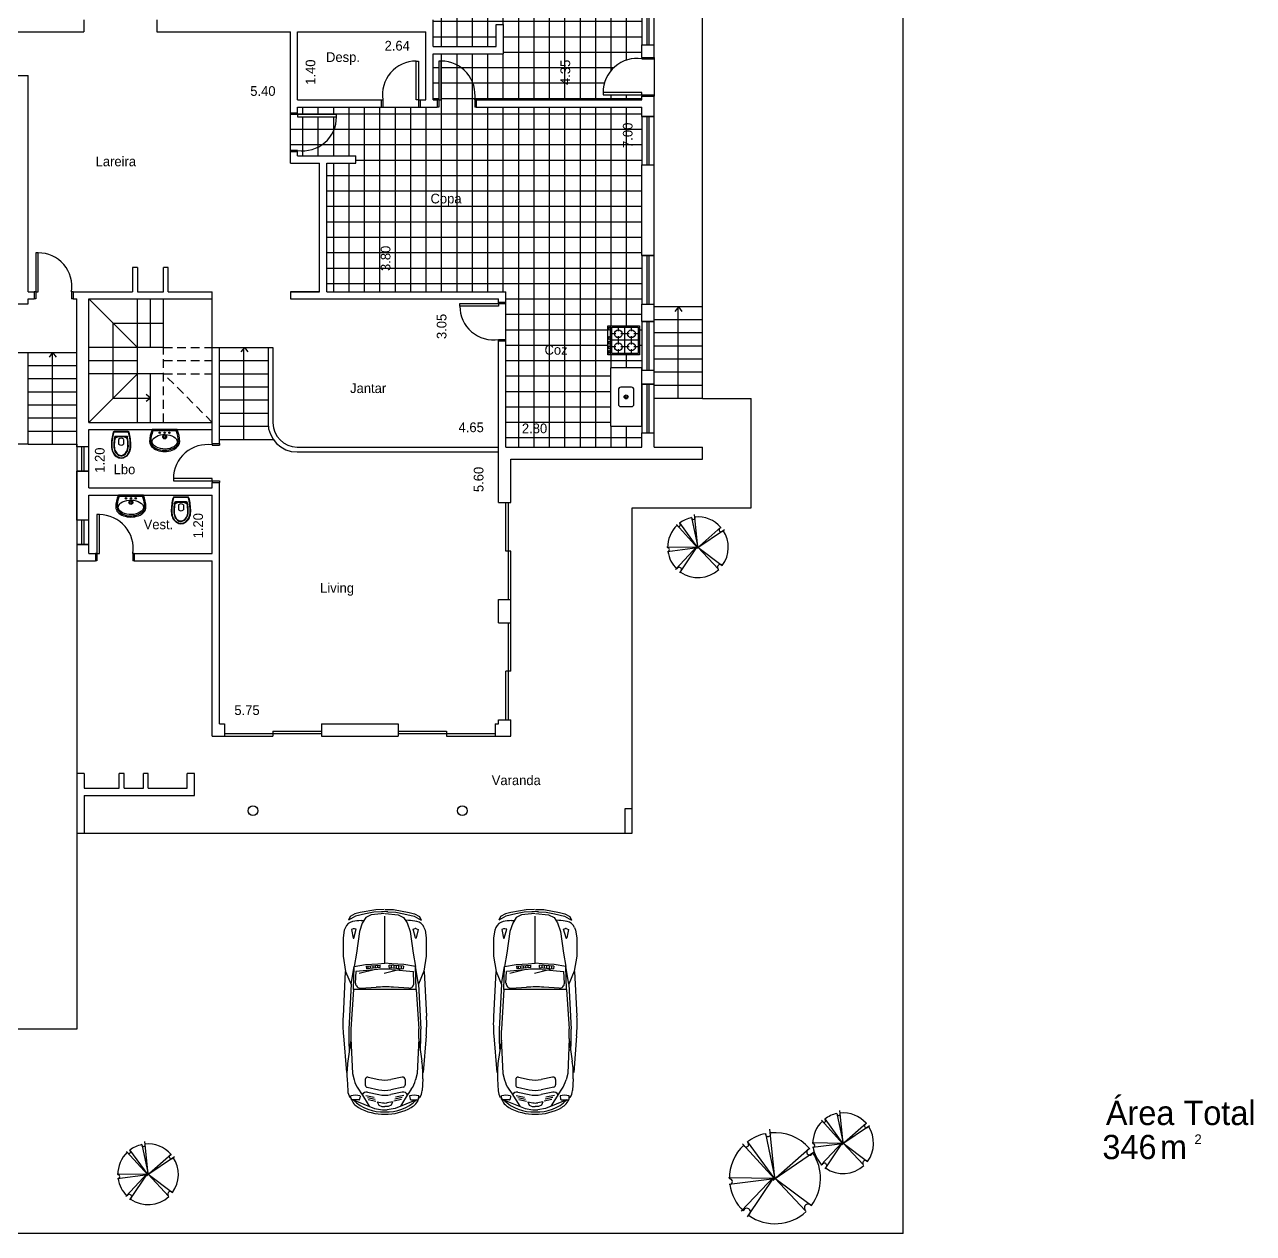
# Model space of a CAD drawing. Extents: x 1.9 to 40.3, y 0.1 to 41.
# Drawn here: x 14.97 to 40.28, y 0.14 to 25.03 of the extents above; entities that cross this region are included whole.
import ezdxf

# ---------------------------------------------------------------- set-up
doc = ezdxf.new("R2010")
doc.units = 0
doc.linetypes.add('ACAD_ISO02W100', pattern=[15, 12, -3])
doc.layers.get('0').update_dxf_attribs({"linetype": 'CONTINUOUS'})
doc.layers.get('DEFPOINTS').update_dxf_attribs({"linetype": 'CONTINUOUS'})
for name, color, linetype in [('ARV', 3, 'CONTINUOUS'), ('BLOCO', 5, 'CONTINUOUS'), ('BLOCOS', 5, 'CONTINUOUS'), ('CINZA', 8, 'CONTINUOUS'), ('HACHURA', 1, 'CONTINUOUS'), ('JARDIM', 3, 'CONTINUOUS'), ('PAREDE', 7, 'CONTINUOUS'), ('PONTILHADO', 8, 'ACAD_ISO02W100')]:
    doc.layers.add(name, color=color, linetype=linetype)
doc.styles.add('PADRÃO', font='', dxfattribs={"height": 0.2})
doc.styles.get('PADRÃO').set_extended_font_data('AvantGarde Bk BT')
doc.dimstyles.new('PADRÃOS', dxfattribs={"dimtxt": 0.15, "dimasz": 0.1, "dimexe": 1.25, "dimexo": 0.625, "dimgap": 0.1, "dimtad": 0, "dimjust": 1, "dimzin": 1, "dimdsep": 46, "dimtxsty": 'PADRÃO', "dimcen": 2.5, "dimse1": 1, "dimse2": 1, "dimsd1": 1, "dimsd2": 1, "dimclrt": 1, "dimadec": 0, "dimazin": 0, "dimtfac": 1, "dimtdec": 4, "dimtmove": 0, "dimatfit": 3, "dimfxl": 1, "dimtolj": 1, "dimtzin": 0, "dimarcsym": 0})
pattern_1 = [(0, (-133.28985, -122.5427), (0, 0.3175), []), (90, (-133.28985, -122.5427), (-0.3175, 2e-17), [])]

# ---------------------------------------------------------------- blocks, each defined once
blk = doc.blocks.new('SETA')
at = {"layer": 'PAREDE', "ltscale": 0.015}
for q in [(-0.073, -0.091), (0.073, -0.091)]:
    blk.add_line((0, 0), q, dxfattribs=at)
blk = doc.blocks.new('J50')
at = {"layer": 'BLOCO'}
for p, q in [((0, 0.25), (0, 0)), ((0.5, 0.25), (0, 0.25)), ((0.5, 0.15), (0, 0.15)), ((0, 0.1), (0.5, 0.1)), ((0, 0), (0.5, 0)), ((0.5, 0), (0.5, 0.25))]:
    blk.add_line(p, q, dxfattribs=at)
blk = doc.blocks.new('J1')
at = {"layer": 'BLOCO'}
for p, q in [((0, 0.25), (0, 0)), ((1, 0.25), (0, 0.25)), ((1, 0.15), (0, 0.15)), ((0, 0.1), (1, 0.1)), ((0, 0), (1, 0)), ((1, 0), (1, 0.25))]:
    blk.add_line(p, q, dxfattribs=at)
blk = doc.blocks.new('P80E15')
at = {"layer": 'BLOCO', "ltscale": 0.015}
for p, q in [((0.03, 0.15), (0, 0.15)), ((0, 0.15), (0, 0)), ((0.03, 0), (0, 0)), ((0.03, 0.15), (0.03, 0)), ((0.8, 0.15), (0.77, 0.15)), ((0.77, 0.15), (0.77, 0)), ((0.8, 0), (0.77, 0)), ((0.8, 0.15), (0.8, 0))]:
    blk.add_line(p, q, dxfattribs=at)
at = {"layer": 'BLOCO'}
blk.add_lwpolyline([(0.03, 0.15), (0.08, 0.15), (0.08, 0.95), (0.03, 0.95)], close=True, dxfattribs=at)
at = {"layer": 'BLOCO', "ltscale": 0.015}
blk.add_arc((0.08, 0.252), 0.698, 351.5555, 90, dxfattribs=at)
blk = doc.blocks.new('P80D15')
at = {"layer": 'BLOCO', "ltscale": 0.015}
for p, q in [((0, 0.15), (0, 0)), ((0, 0.15), (0.03, 0.15)), ((0, 0), (0.03, 0)), ((0.03, 0.15), (0.03, 0)), ((0.77, 0.15), (0.77, 0)), ((0.77, 0.15), (0.8, 0.15)), ((0.77, 0), (0.8, 0)), ((0.8, 0.15), (0.8, 0))]:
    blk.add_line(p, q, dxfattribs=at)
at = {"layer": 'BLOCO'}
blk.add_lwpolyline([(0.77, 0.15), (0.72, 0.15), (0.72, 0.95), (0.77, 0.95)], close=True, dxfattribs=at)
at = {"layer": 'BLOCO', "ltscale": 0.015}
blk.add_arc((0.72, 0.252), 0.698, 90, 188.4445, dxfattribs=at)
blk = doc.blocks.new('P80E25')
at = {"layer": 'BLOCO', "ltscale": 0.015}
for p, q in [((0.03, 0.25), (0, 0.25)), ((0, 0.25), (0, 0)), ((0.8, 0), (0, 0)), ((0.03, 0.25), (0.03, 0)), ((0.8, 0.25), (0.77, 0.25)), ((0.77, 0.25), (0.77, 0)), ((0.8, 0.25), (0.8, 0))]:
    blk.add_line(p, q, dxfattribs=at)
at = {"layer": 'BLOCO'}
blk.add_lwpolyline([(0.03, 0.25), (0.08, 0.25), (0.08, 1.05), (0.03, 1.05)], close=True, dxfattribs=at)
at = {"layer": 'BLOCO', "ltscale": 0.015}
blk.add_arc((0.08, 0.352), 0.698, 351.5555, 90, dxfattribs=at)
blk = doc.blocks.new('C-01')
for p, q in [((-2.062, 0.637), (-1.978, 0.781)), ((-2.057, 0.747), (-1.978, 0.781)), ((-1.831, 0.842), (-1.773, 0.867)), ((-1.773, 0.867), (-1.616, 0.889)), ((-1.616, 0.889), (-1.24, 0.889)), ((-1.24, 0.889), (-0.927, 0.84)), ((-0.927, 0.84), (-0.659, 0.727)), ((-0.922, 0.847), (0, 0.894)), ((-0.659, 0.727), (0.263, 0.774)), ((0.402, 0.888), (1.156, 0.828)), ((0.488, 0.734), (0.925, 0.798)), ((1.287, 0.815), (1.531, 0.802)), ((-2.196, 0.215), (-2.138, 0.536)), ((-2.138, 0.536), (-2.109, 0.646)), ((-2.109, 0.646), (-2.057, 0.747)), ((-2.109, 0.43), (-2.062, 0.637)), ((-1.972, 0.52), (-1.976, 0.461)), ((-1.796, 0.62), (-1.804, 0.658)), ((-1.802, 0.687), (-1.79, 0.721)), ((-1.612, 0.669), (-1.796, 0.62)), ((-1.79, 0.721), (-1.613, 0.684)), ((-0.659, 0.727), (-1.026, 0.665)), ((-0.552, 0.682), (-1.026, 0.665)), ((-0.966, 0.178), (-0.924, 0.627)), ((-0.684, 0.636), (-0.924, 0.627)), ((-0.58, 0.53), (-0.599, 0.212)), ((-0.552, 0.682), (0.261, 0.733)), ((-0.552, 0.682), (-0.551, -0.613)), ((0.455, 0.735), (1.176, 0.704)), ((1.176, 0.704), (1.31, 0.669)), ((1.503, 0.579), (1.594, 0.516)), ((1.59, 0.519), (1.853, 0.359)), ((1.708, 0.731), (1.637, 0.736)), ((1.641, 0.546), (1.709, 0.557)), ((1.667, 0.743), (1.699, 0.729)), ((1.72, 0.57), (1.72, 0.718)), ((1.72, 0.688), (1.898, 0.248)), ((1.724, 0.718), (1.754, 0.706)), ((-2.152, 0.1), (-2.143, 0.259)), ((-2.143, 0.259), (-2.109, 0.43)), ((-1.029, 0.419), (-1.052, 0.126)), ((-0.99, 0.276), (-1.04, 0.276)), ((-0.985, 0.326), (-1.037, 0.326)), ((-0.98, 0.376), (-1.033, 0.376)), ((-1.029, 0.419), (-0.977, 0.411)), ((-1.004, 0.126), (-0.977, 0.411)), ((-0.962, 0.353), (-0.88, 0.023)), ((1.253, 0.394), (1.301, 0.16)), ((1.301, 0.455), (1.411, 0.455)), ((1.46, 0.415), (1.513, 0.16)), ((1.564, 0.395), (1.613, 0.16)), ((1.63, 0.43), (1.666, 0.256)), ((1.674, 0.395), (1.707, 0.239)), ((1.714, 0.379), (1.747, 0.222)), ((-2.201, 0.043), (-2.196, 0.215)), ((-1.091, 0.034), (-2.064, 0.034)), ((-1.004, 0.126), (-1.052, 0.126)), ((-0.999, 0.176), (-1.048, 0.176)), ((-0.995, 0.226), (-1.044, 0.226)), ((1.764, 0.193), (1.781, 0.086)), ((1.764, 0.193), (1.831, 0.165)), ((1.831, 0.165), (1.855, 0.103)), ((1.855, 0.103), (1.859, 0.037)), ((1.855, -0.029), (1.859, 0.037)), ((1.898, 0.248), (1.925, 0.086)), ((-2.152, -0.034), (-2.143, -0.193)), ((-2.143, -0.193), (-2.108, -0.364)), ((-1.029, -0.351), (-1.052, -0.058)), ((-1.004, -0.058), (-1.052, -0.058)), ((-0.999, -0.108), (-1.048, -0.108)), ((-0.995, -0.158), (-1.044, -0.158)), ((-0.99, -0.208), (-1.04, -0.208)), ((-1.004, -0.058), (-0.977, -0.343)), ((-0.966, -0.11), (-0.923, -0.559)), ((-0.962, -0.16), (-0.88, -0.49)), ((-0.579, -0.461), (-0.598, -0.143)), ((1.256, -0.307), (1.302, -0.087)), ((1.463, -0.328), (1.513, -0.087)), ((1.565, -0.322), (1.613, -0.087)), ((1.63, -0.356), (1.666, -0.183)), ((1.674, -0.322), (1.707, -0.165)), ((1.714, -0.305), (1.747, -0.148)), ((1.721, -0.615), (1.898, -0.174)), ((1.764, -0.12), (1.781, -0.013)), ((1.764, -0.12), (1.831, -0.091)), ((1.831, -0.091), (1.855, -0.029)), ((1.898, -0.174), (1.925, -0.013)), ((-2.108, -0.364), (-2.061, -0.571)), ((-1.971, -0.453), (-1.975, -0.394)), ((-0.985, -0.258), (-1.037, -0.258)), ((-0.98, -0.308), (-1.033, -0.308)), ((-1.029, -0.351), (-0.977, -0.343)), ((1.305, -0.367), (1.414, -0.367)), ((1.504, -0.506), (1.595, -0.442)), ((1.591, -0.446), (1.854, -0.285)), ((1.642, -0.472), (1.71, -0.484)), ((1.721, -0.496), (1.721, -0.645)), ((-2.061, -0.571), (-1.976, -0.714)), ((-1.795, -0.553), (-1.803, -0.591)), ((-1.801, -0.62), (-1.789, -0.654)), ((-1.611, -0.602), (-1.795, -0.553)), ((-1.789, -0.654), (-1.611, -0.617)), ((-0.552, -0.613), (-1.026, -0.596)), ((-0.659, -0.658), (-1.025, -0.596)), ((-0.925, -0.772), (-0.657, -0.658)), ((-0.683, -0.567), (-0.924, -0.558)), ((-0.659, -0.658), (0.263, -0.705)), ((-0.551, -0.613), (0.263, -0.663)), ((0.403, -0.818), (1.157, -0.755)), ((0.457, -0.664), (1.177, -0.632)), ((0.49, -0.663), (0.927, -0.726)), ((1.177, -0.632), (1.311, -0.596)), ((1.289, -0.742), (1.533, -0.729)), ((1.709, -0.658), (1.638, -0.662)), ((1.668, -0.669), (1.7, -0.656)), ((1.726, -0.645), (1.755, -0.632)), ((-1.829, -0.776), (-1.771, -0.8)), ((-1.771, -0.8), (-1.614, -0.821)), ((-1.614, -0.821), (-1.238, -0.821)), ((-1.238, -0.821), (-0.925, -0.772)), ((-0.92, -0.779), (0.002, -0.824))]:
    blk.add_line(p, q)
for points in [[(-2.118, 0.039), (-2.09, 0.311), (-2.037, 0.422), (-1.921, 0.496), (-1.745, 0.554), (-1.3, 0.617), (-1.026, 0.665), (-1.064, 0.428), (-1.083, 0.18), (-1.091, 0.034)], [(-2.201, 0.023), (-2.195, -0.149), (-2.137, -0.47), (-2.107, -0.58), (-2.055, -0.681), (-1.976, -0.714)], [(-2.118, 0.027), (-2.089, -0.245), (-2.036, -0.356), (-1.92, -0.429), (-1.744, -0.487), (-1.299, -0.55), (-1.025, -0.596), (-1.063, -0.36), (-1.083, -0.112), (-1.091, 0.034)]]:
    blk.add_lwpolyline(points)
for centre, radius, start, end in [((-1.753, 0.658), 0.2, 112.7478, 169.4663), ((0.157, -2.15), 3.048, 85.3952, 92.9452), ((0.42, -2.27), 3.048, 84.6964, 92.9452), ((1.192, -1.011), 1.829, 86.9998, 98.3676), ((1.517, 0.518), 0.284, 57.3299, 87.1824), ((-0.452, 0.416), 1.524, 169.4663, 176.0811), ((-1.755, 0.669), 0.0508, 159.9787, 192.5384), ((-1.614, 0.676), 0.00762, 284.96, 78.1125), ((-0.68, 0.536), 0.1, 356.7256, 92.0722), ((0.377, -1.092), 1.829, 87.5491, 93.6237), ((1.154, 0.08), 0.61, 55.07, 75.2551), ((1.99, 0.648), 0.364, 166.0961, 196.3535), ((1.707, 0.718), 0.0127, 0, 86.3304), ((1.707, 0.57), 0.0127, 279.6077, 360), ((1.12, 0.093), 0.847, 356.2451, 44.5195), ((1.695, 0.565), 0.152, 46.3836, 67.2014), ((1.5, 0.36), 0.436, 30.4577, 46.3836), ((1.003, 0.068), 1.012, 358.0694, 30.4577), ((1.301, 0.405), 0.05, 90, 191.7694), ((1.411, 0.405), 0.05, 11.7694, 90), ((1.662, 0.416), 0.1, 118.178, 191.7694), ((-0.935, 0.034), 1.219, 176.8942, 183.2188), ((0.551, 0.036), 1.524, 174.6214, 185.4916), ((2.444, 0.037), 3.048, 176.7256, 183.3874), ((0.704, 0.036), 0.61, 348.3436, 11.7694), ((0.916, 0.036), 0.61, 348.3436, 11.7694), ((1.016, 0.036), 0.61, 348.3436, 11.7694), ((1.12, -0.02), 0.847, 315.5935, 3.8679), ((1.481, 0.037), 0.305, 350.7246, 9.3883), ((1.003, 0.004), 1.012, 329.6553, 2.0435), ((1.624, 0.037), 0.305, 350.7246, 9.3883), ((-0.451, -0.346), 1.524, 184.0319, 190.6466), ((-0.679, -0.467), 0.1, 267.9278, 3.3874), ((1.305, -0.317), 0.05, 168.3436, 270), ((1.414, -0.317), 0.05, 270, 348.3436), ((1.663, -0.342), 0.1, 168.3436, 242.009), ((1.991, -0.574), 0.364, 163.7595, 194.0169), ((1.708, -0.496), 0.0127, 0.113, 80.5053), ((-1.752, -0.591), 0.2, 190.6466, 247.3652), ((-1.753, -0.602), 0.0508, 167.5746, 200.1342), ((-1.613, -0.609), 0.00762, 282.0005, 75.153), ((0.375, 1.163), 1.829, 266.4893, 272.5638), ((0.42, 2.339), 3.048, 267.0548, 275.3036), ((1.189, 1.084), 1.829, 261.7454, 273.1132), ((1.154, -0.007), 0.61, 284.8579, 305.0429), ((1.518, -0.445), 0.284, 272.9306, 302.783), ((1.709, -0.645), 0.0127, 273.7825, 0.113), ((1.696, -0.492), 0.152, 292.9116, 313.7293), ((1.5, -0.287), 0.436, 313.7293, 329.6553), ((0.153, 2.22), 3.048, 267.1678, 274.7177)]:
    blk.add_arc(centre, radius, start, end)
blk = doc.blocks.new('A_03')
at = {"layer": 'ARV'}
for p, q in [((-0.032, 0.054), (-0.102, 0.726)), ((-0.04, 0.044), (-0.476, 0.526)), ((-0.413, 0.556), (-0.04, 0.044)), ((-0.164, 0.667), (-0.032, 0.054)), ((-0.057, 0.029), (0.441, 0.467)), ((0.512, 0.415), (-0.057, 0.029)), ((-0.04, 0.051), (-0.672, 0.059)), ((-0.663, -0.03), (-0.04, 0.051)), ((-0.494, -0.401), (-0.04, 0.081)), ((-0.04, 0.081), (-0.413, -0.475)), ((-0.032, 0.054), (0.468, -0.32)), ((0.388, -0.394), (-0.032, 0.054))]:
    blk.add_line(p, q, dxfattribs=at)
for centre, radius, start, end in [((-0.127, 0.664), 0.037, 175.6543, 19.6938), ((-0.032, 0.054), 0.625, 41.0541, 95.5311), ((-0.032, 0.054), 0.625, 133.2426, 180.9743), ((-0.427, 0.516), 0.0334, 201.2821, 48.2736), ((-0.032, 0.054), 0.625, 102.158, 127.2526), ((0.446, 0.414), 0.0427, 89.2094, 344.6286), ((-0.032, 0.054), 0.625, 323.2022, 33.8211), ((-0.655, 0.006), 0.0378, 285.6846, 88.001), ((-0.032, 0.054), 0.625, 187.876, 225.8833), ((0.426, -0.355), 0.0546, 40.7148, 224.88), ((-0.419, -0.408), 0.0497, 310.6567, 163.4448), ((-0.032, 0.054), 0.625, 234.6715, 313.133)]:
    blk.add_arc(centre, radius, start, end, dxfattribs=at)
blk = doc.blocks.new('VASOSAN')
at = {"layer": 'BLOCOS'}
for p, q in [((-0.05, 0.2), (-0.05, 0.3)), ((0.05, 0.2), (0.05, 0.3)), ((-0.145, 0.05), (0.145, 0.05)), ((-0.145, 0.04), (0.145, 0.04)), ((-0.116, 0.15), (0.116, 0.15)), ((-0.116, 0.14), (0.116, 0.14))]:
    blk.add_line(p, q, dxfattribs=at)
for centre, radius, start, end in [((0, 0.25), 0.0707, 44.9896, 134.9689), ((-0.145, 0.06), 0.02, 195.5363, 270), ((-0.145, 0.06), 0.01, 195.5347, 270), ((-0.116, 0.16), 0.02, 189.3868, 270), ((-0.116, 0.16), 0.01, 189.3844, 270), ((0, 0.25), 0.0707, 225.0311, 315.0104), ((0.116, 0.16), 0.01, 270, 350.5759), ((0.116, 0.16), 0.02, 270, 350.5771), ((0.145, 0.06), 0.01, 270, 344.4831), ((0.145, 0.06), 0.02, 270, 344.4637)]:
    blk.add_arc(centre, radius, start, end, dxfattribs=at)
for centre, major_axis, ratio, start_param, end_param in [((0, 0.34), (0, 0.25), 0.8, 4.712389, 7.853982), ((0, 0.34), (0, 0.5), 0.4, 1.570796, 2.178171), ((0, 0.34), (0, 0.5), 0.4, 4.105014, 4.712389), ((0, 0.2), (-0.132, 0), 0.380108, 0, 3.141593)]:
    blk.add_ellipse(centre, major_axis=major_axis, ratio=ratio, start_param=start_param, end_param=end_param, dxfattribs=at)
for points, knots in [([(0.19, 0.34), (0.19, 0.385), (0.18, 0.43), (0.128, 0.535), (0.067, 0.577), (-0.056, 0.582), (-0.118, 0.544), (-0.177, 0.44), (-0.19, 0.39), (-0.19, 0.34)], [4.712389, 4.712389, 4.712389, 4.712389, 5.268705, 5.268705, 6.251972, 6.251972, 7.235239, 7.235239, 7.853982, 7.853982, 7.853982, 7.853982]), ([(0.15, 0.34), (0.15, 0.379), (0.141, 0.418), (0.098, 0.505), (0.052, 0.537), (-0.036, 0.543), (-0.083, 0.519), (-0.137, 0.434), (-0.15, 0.387), (-0.15, 0.34)], [4.712389, 4.712389, 4.712389, 4.712389, 5.267304, 5.267304, 6.225165, 6.225165, 7.183027, 7.183027, 7.853982, 7.853982, 7.853982, 7.853982]), ([(0.14, 0.34), (0.14, 0.377), (0.131, 0.415), (0.086, 0.506), (0.035, 0.535), (-0.049, 0.525), (-0.088, 0.498), (-0.13, 0.419), (-0.14, 0.379), (-0.14, 0.34)], [4.712389, 4.712389, 4.712389, 4.712389, 5.266985, 5.266985, 6.376176, 6.376176, 7.268653, 7.268653, 7.853982, 7.853982, 7.853982, 7.853982]), ([(-0.19, 0.34), (-0.19, 0.263), (-0.183, 0.186), (-0.165, 0.096), (-0.16, 0.076), (-0.155, 0.057)], [1.5707963, 1.5707963, 1.5707963, 1.5707963, 2.0374558, 2.0374558, 2.1781714, 2.1781714, 2.1781714, 2.1781714]), ([(0.126, 0.158), (0.13, 0.188), (0.134, 0.22), (0.139, 0.281), (0.14, 0.31), (0.14, 0.34)], [4.3194242, 4.3194242, 4.3194242, 4.3194242, 4.5261468, 4.5261468, 4.712389, 4.712389, 4.712389, 4.712389]), ([(0.135, 0.157), (0.141, 0.188), (0.145, 0.222), (0.149, 0.283), (0.15, 0.312), (0.15, 0.34)], [4.3194149, 4.3194149, 4.3194149, 4.3194149, 4.5352774, 4.5352774, 4.712389, 4.712389, 4.712389, 4.712389]), ([(0.155, 0.057), (0.171, 0.118), (0.183, 0.188), (0.189, 0.287), (0.19, 0.314), (0.19, 0.34)], [4.1050166, 4.1050166, 4.1050166, 4.1050166, 4.5531772, 4.5531772, 4.712389, 4.712389, 4.712389, 4.712389])]:
    blk.add_open_spline(points, degree=3, knots=knots, dxfattribs=at)
for points in [[(-0.15, 0.34), (-0.15, 0.277), (-0.145, 0.214), (-0.135, 0.157)], [(-0.14, 0.34), (-0.14, 0.278), (-0.135, 0.215), (-0.126, 0.158)]]:
    blk.add_open_spline(points, degree=3, dxfattribs=at)
blk = doc.blocks.new('LAVAT')
at = {"layer": 'BLOCOS'}
for p, q in [((-0.257, 0), (0.257, 0)), ((-0.241, 0.025), (0.241, 0.025))]:
    blk.add_line(p, q, dxfattribs=at)
for centre, radius in [((-0.1, 0.065), 0.015), ((0, 0.15), 0.04), ((0, 0.15), 0.02), ((0, 0.065), 0.015), ((0.1, 0.065), 0.015)]:
    blk.add_circle(centre, radius, dxfattribs=at)
for centre, radius, start, end in [((0.31, 0.25), 0.62, 180, 203.78), ((0.31, 0.25), 0.595, 180, 202.2114), ((-0.31, 0.25), 0.595, 337.7886, 360), ((-0.31, 0.25), 0.62, 336.22, 0)]:
    blk.add_arc(centre, radius, start, end, dxfattribs=at)
blk.add_ellipse((0, 0.25), major_axis=(0.31, 0), ratio=0.645161, start_param=0, end_param=3.141593, dxfattribs=at)
for points, knots in [([(0.285, 0.25), (0.285, 0.3), (0.245, 0.354), (0.101, 0.423), (0, 0.434), (-0.174, 0.399), (-0.244, 0.353), (-0.28, 0.286), (-0.285, 0.268), (-0.285, 0.25)], [0, 0, 0, 0, 0.936148, 0.936148, 1.872296, 1.872296, 2.808445, 2.808445, 3.139385, 3.139385, 3.139385, 3.139385]), ([(0.26, 0.25), (0.26, 0.278), (0.242, 0.313), (0.164, 0.37), (0.103, 0.392), (-0.029, 0.404), (-0.098, 0.394), (-0.203, 0.348), (-0.24, 0.314), (-0.266, 0.253), (-0.263, 0.224), (-0.216, 0.162), (-0.168, 0.131), (-0.048, 0.098), (0.023, 0.096), (0.148, 0.123), (0.201, 0.15), (0.251, 0.205), (0.26, 0.229), (0.26, 0.25)], [0, 0, 0, 0, 0.718092, 0.718092, 1.436184, 1.436184, 2.154275, 2.154275, 2.872367, 2.872367, 3.590459, 3.590459, 4.308551, 4.308551, 5.026643, 5.026643, 5.744734, 5.744734, 6.283185, 6.283185, 6.283185, 6.283185])]:
    blk.add_open_spline(points, degree=3, knots=knots, dxfattribs=at)
blk = doc.blocks.new('PIA')
at = {"layer": 'BLOCOS'}
blk.add_lwpolyline([(-0.6, 0), (0.6, 0), (0.6, 0.65), (-0.6, 0.65)], close=True, dxfattribs=at)
blk.add_lwpolyline([(-0.15, 0.165), (0.15, 0.165, 0.414214), (0.2, 0.215), (0.2, 0.435, 0.414214), (0.15, 0.485), (-0.15, 0.485, 0.414214), (-0.2, 0.435), (-0.2, 0.215, 0.414214)], format="xyb", close=True, dxfattribs=at)
for radius in [0.04, 0.02]:
    blk.add_circle((0, 0.325), radius, dxfattribs=at)
blk = doc.blocks.new('FOGÃO4B')
at = {"layer": 'BLOCOS'}
for p, q in [((-0.3, 0.7), (0.3, 0.7)), ((-0.3, 0.05), (-0.3, 0.7)), ((-0.3, 0.65), (0.3, 0.65)), ((-0.27, 0.62), (0.27, 0.62)), ((-0.27, 0.08), (-0.27, 0.62)), ((-0.135, 0.535), (-0.135, 0.62)), ((0, 0.08), (0, 0.62)), ((0.135, 0.535), (0.135, 0.62)), ((0.27, 0.62), (0.27, 0.08)), ((0.3, 0.7), (0.3, 0.05)), ((-0.27, 0.485), (-0.185, 0.485)), ((-0.27, 0.35), (0.27, 0.35)), ((-0.135, 0.265), (-0.135, 0.435)), ((-0.085, 0.485), (0.085, 0.485)), ((0.135, 0.265), (0.135, 0.435)), ((0.185, 0.485), (0.27, 0.485)), ((0.3, 0.05), (-0.3, 0.05)), ((-0.27, 0.215), (-0.185, 0.215)), ((0.27, 0.08), (-0.27, 0.08)), ((-0.135, 0.08), (-0.135, 0.165)), ((-0.085, 0.215), (0.085, 0.215)), ((0.135, 0.08), (0.135, 0.165)), ((0.185, 0.215), (0.27, 0.215))]:
    blk.add_line(p, q, dxfattribs=at)
for centre in [(-0.135, 0.485), (0.135, 0.485), (-0.135, 0.215), (0.135, 0.215)]:
    blk.add_circle(centre, 0.08, dxfattribs=at)
for centre in [(-0.24, 0.675), (-0.144, 0.675), (-0.048, 0.675), (0.048, 0.675), (0.24, 0.675)]:
    blk.add_ellipse(centre, major_axis=(-0.03, 0), ratio=0.5, dxfattribs=at)
blk = doc.blocks.new('*D41')
at = {"layer": 'DEFPOINTS', "color": 0, "linetype": 'ByBlock', "ltscale": 0.015}
for p in [(159.394, 150.37), (160.97, 150.37), (160.97, 146.02)]:
    blk.add_point(p, dxfattribs=at)
at = {"color": 1, "linetype": 'ByBlock', "ltscale": 0.015, "insert": (159.394, 146.586), "char_height": 0.2, "attachment_point": 5, "rotation": 90, "style": 'PADRÃO'}
blk.add_mtext('\\A1;4.35', dxfattribs=at)
blk = doc.blocks.new('*D42')
at = {"layer": 'DEFPOINTS', "color": 0, "linetype": 'ByBlock', "ltscale": 0.015}
for p in [(153.88, 147.42), (154.146, 147.42), (153.88, 146.02)]:
    blk.add_point(p, dxfattribs=at)
at = {"color": 1, "linetype": 'ByBlock', "ltscale": 0.015, "insert": (154.146, 146.591), "char_height": 0.2, "attachment_point": 5, "rotation": 90, "style": 'PADRÃO'}
blk.add_mtext('\\A1;1.40', dxfattribs=at)
blk = doc.blocks.new('*D43')
at = {"layer": 'DEFPOINTS', "color": 0, "linetype": 'ByBlock', "ltscale": 0.015}
for p in [(153.88, 147.42), (156.52, 147.42), (153.88, 147.134)]:
    blk.add_point(p, dxfattribs=at)
at = {"color": 1, "linetype": 'ByBlock', "ltscale": 0.015, "insert": (155.931, 147.134), "char_height": 0.2, "attachment_point": 5, "style": 'PADRÃO'}
blk.add_mtext('\\A1;2.64', dxfattribs=at)
blk = doc.blocks.new('*D44')
at = {"layer": 'DEFPOINTS', "color": 0, "linetype": 'ByBlock', "ltscale": 0.015}
for p in [(160.97, 145.87), (160.679, 138.87), (160.97, 138.87)]:
    blk.add_point(p, dxfattribs=at)
at = {"color": 1, "linetype": 'ByBlock', "ltscale": 0.015, "insert": (160.679, 145.291), "char_height": 0.2, "attachment_point": 5, "rotation": 90, "style": 'PADRÃO'}
blk.add_mtext('\\A1;7.00', dxfattribs=at)
blk = doc.blocks.new('*D45')
at = {"layer": 'DEFPOINTS', "color": 0, "linetype": 'ByBlock', "ltscale": 0.015}
for p in [(160.97, 139.254), (158.17, 138.87), (160.97, 138.87)]:
    blk.add_point(p, dxfattribs=at)
at = {"color": 1, "linetype": 'ByBlock', "ltscale": 0.015, "insert": (158.759, 139.254), "char_height": 0.2, "attachment_point": 5, "style": 'PADRÃO'}
blk.add_mtext('\\A1;2.80', dxfattribs=at)
blk = doc.blocks.new('*D46')
at = {"layer": 'DEFPOINTS', "color": 0, "linetype": 'ByBlock', "ltscale": 0.015}
for p in [(156.786, 145.87), (154.48, 142.07), (155.692, 142.07)]:
    blk.add_point(p, dxfattribs=at)
at = {"color": 1, "linetype": 'ByBlock', "ltscale": 0.015, "insert": (155.692, 142.756), "char_height": 0.2, "attachment_point": 5, "rotation": 90, "style": 'PADRÃO'}
blk.add_mtext('\\A1;3.80', dxfattribs=at)
blk = doc.blocks.new('*D47')
at = {"layer": 'DEFPOINTS', "color": 0, "linetype": 'ByBlock', "ltscale": 0.015}
for p in [(158.02, 141.92), (156.846, 138.87), (158.02, 138.87)]:
    blk.add_point(p, dxfattribs=at)
at = {"color": 1, "linetype": 'ByBlock', "ltscale": 0.015, "insert": (156.846, 141.355), "char_height": 0.2, "attachment_point": 5, "rotation": 90, "style": 'PADRÃO'}
blk.add_mtext('\\A1;3.05', dxfattribs=at)
blk = doc.blocks.new('*D48')
at = {"layer": 'DEFPOINTS', "color": 0, "linetype": 'ByBlock', "ltscale": 0.015}
for p in [(153.37, 139.37), (153.37, 139.276), (158.02, 138.87)]:
    blk.add_point(p, dxfattribs=at)
at = {"color": 1, "linetype": 'ByBlock', "ltscale": 0.015, "insert": (157.454, 139.276), "char_height": 0.2, "attachment_point": 5, "style": 'PADRÃO'}
blk.add_mtext('\\A1;4.65', dxfattribs=at)
blk = doc.blocks.new('*D49')
at = {"layer": 'DEFPOINTS', "color": 0, "linetype": 'ByBlock', "ltscale": 0.015}
for p in [(158.02, 138.77), (157.608, 133.17), (158.02, 133.17)]:
    blk.add_point(p, dxfattribs=at)
at = {"color": 1, "linetype": 'ByBlock', "ltscale": 0.015, "insert": (157.608, 138.204), "char_height": 0.2, "attachment_point": 5, "rotation": 90, "style": 'PADRÃO'}
blk.add_mtext('\\A1;5.60', dxfattribs=at)
blk = doc.blocks.new('*D50')
at = {"layer": 'DEFPOINTS', "color": 0, "linetype": 'ByBlock', "ltscale": 0.015}
for p in [(158.02, 133.452), (152.27, 133.17), (158.02, 133.17)]:
    blk.add_point(p, dxfattribs=at)
at = {"color": 1, "linetype": 'ByBlock', "ltscale": 0.015, "insert": (152.837, 133.452), "char_height": 0.2, "attachment_point": 5, "style": 'PADRÃO'}
blk.add_mtext('\\A1;5.75', dxfattribs=at)
blk = doc.blocks.new('*D51')
at = {"layer": 'DEFPOINTS', "color": 0, "linetype": 'ByBlock', "ltscale": 0.015}
for p in [(151.831, 137.88), (152.12, 137.88), (152.12, 136.68)]:
    blk.add_point(p, dxfattribs=at)
at = {"color": 1, "linetype": 'ByBlock', "ltscale": 0.015, "insert": (151.831, 137.251), "char_height": 0.2, "attachment_point": 5, "rotation": 90, "style": 'PADRÃO'}
blk.add_mtext('\\A1;1.20', dxfattribs=at)
blk = doc.blocks.new('*D52')
at = {"layer": 'DEFPOINTS', "color": 0, "linetype": 'ByBlock', "ltscale": 0.015}
for p in [(149.58, 139.23), (149.805, 139.23), (149.58, 138.03)]:
    blk.add_point(p, dxfattribs=at)
at = {"color": 1, "linetype": 'ByBlock', "ltscale": 0.015, "insert": (149.805, 138.601), "char_height": 0.2, "attachment_point": 5, "rotation": 90, "style": 'PADRÃO'}
blk.add_mtext('\\A1;1.20', dxfattribs=at)
blk = doc.blocks.new('*D53')
at = {"layer": 'DEFPOINTS', "color": 0, "linetype": 'ByBlock', "ltscale": 0.015}
for p in [(153.73, 147.42), (148.33, 146.52), (148.33, 146.201)]:
    blk.add_point(p, dxfattribs=at)
at = {"color": 1, "linetype": 'ByBlock', "ltscale": 0.015, "insert": (153.164, 146.201), "char_height": 0.2, "attachment_point": 5, "style": 'PADRÃO'}
blk.add_mtext('\\A1;5.40', dxfattribs=at)
blk = doc.blocks.new('AREA')
at = {"layer": 'HACHURA', "ltscale": 0.1, "style": 'PADRÃO'}
for s, p in [('Área Total', (-2.498, 0.433)), ('m', (-1.384, -0.269))]:
    blk.add_text(s, height=0.5, dxfattribs=at).set_placement(p)
at = {"layer": 'HACHURA', "ltscale": 0.015, "style": 'PADRÃO'}
blk.add_text('2', height=0.2, dxfattribs=at).set_placement((-0.673, 0.04))
blk.add_attdef('100', (-2.57, -0.269), '', height=0.5, dxfattribs=at)

msp = doc.modelspace()

# ---------------------------------------------------------------- hatches: boundary and pattern name
at = {"layer": 'HACHURA', "ltscale": 0.015}
h = msp.add_hatch(dxfattribs=at)
h.set_pattern_fill('NET', color=256, scale=0.1, style=0)
h.set_pattern_definition(pattern_1)
h.paths.add_polyline_path([(24.226, 26.027), (24.226, 26.177, 0.45807), (23.536, 26.977), (23.536, 26.177), (23.486, 26.177), (23.486, 26.027), (23.456, 26.027), (23.38, 26.027), (23.38, 25.926), (23.38, 25.896), (23.38, 25.156), (23.38, 25.126), (23.38, 24.577), (24.68, 24.577), (24.68, 25.027), (24.83, 25.027), (24.83, 24.427), (23.38, 24.427), (23.38, 23.477), (23.466, 23.477), (23.496, 23.477), (23.496, 24.277), (23.546, 24.277, -0.45807), (24.236, 23.477), (24.266, 23.477), (27.68, 23.477), (27.68, 23.552), (27.68, 23.582), (26.88, 23.582), (26.88, 23.632, -0.45807), (27.68, 24.322), (27.68, 24.352), (27.68, 24.613), (27.68, 25.613), (27.68, 26.484), (27.68, 27.484), (27.68, 27.827), (24.83, 27.827), (24.83, 26.027), (24.68, 26.027), (24.256, 26.027)])
edge = h.paths.add_edge_path()
edge.add_line((24.226, 26.177), (24.256, 26.177))
edge.add_line((24.256, 26.177), (24.68, 26.177))
edge.add_line((24.68, 26.177), (24.68, 26.784))
edge.add_arc((24.43, 27.351), 0.62, 270, 293.78, ccw=False)
edge.add_ellipse((24.43, 27.041), major_axis=(0, 0.31), ratio=0.645161, start_angle=0, end_angle=180, ccw=False)
edge.add_arc((24.43, 26.731), 0.62, 66.22, 90, ccw=False)
edge.add_line((24.68, 27.299), (24.68, 27.827))
edge.add_line((24.68, 27.827), (24.366, 27.827))
edge.add_line((24.366, 27.827), (23.866, 27.827))
edge.add_line((23.866, 27.827), (23.38, 27.827))
edge.add_line((23.38, 27.827), (23.38, 26.177))
edge.add_line((23.38, 26.177), (23.456, 26.177))
edge.add_line((23.456, 26.177), (23.486, 26.177))
edge.add_line((23.486, 26.177), (23.486, 26.977))
edge.add_line((23.486, 26.977), (23.536, 26.977))
edge.add_arc((23.536, 26.28), 0.698, -8.4445, 90, ccw=False)
edge = h.paths.add_edge_path(flags=17)
edge.add_ellipse((23.866, 27.487), major_axis=(0, -0.25), ratio=0.8, start_angle=270, end_angle=450)
edge.add_ellipse((23.866, 27.487), major_axis=(0, -0.5), ratio=0.4, start_angle=90, end_angle=124.8)
edge.add_arc((24.011, 27.767), 0.02, 15.5363, 90)
edge.add_line((24.011, 27.787), (23.721, 27.787))
edge.add_arc((23.721, 27.767), 0.02, 90, 164.4637)
edge.add_ellipse((23.866, 27.487), major_axis=(0, -0.5), ratio=0.4, start_angle=235.2, end_angle=270)
h.paths.add_polyline_path([(27.68, 24.322), (27.93, 24.322), (27.93, 24.352), (27.68, 24.352)])
h.paths.add_polyline_path([(25.95, 23.727), (25.95, 24.36), (26.258, 24.36), (26.258, 23.727)], flags=24)
h.paths.add_polyline_path([(23.814, 26.358), (24.526, 26.358), (24.526, 26.67), (23.814, 26.67)], flags=25)
h.paths.add_polyline_path([(25.607, 25.691), (26.749, 25.691), (26.749, 25.997), (25.607, 25.997)], flags=24)
h = msp.add_hatch(dxfattribs=at)
h.set_pattern_fill('NET', color=256, scale=0.1, style=0)
h.set_pattern_definition(pattern_1)
h.paths.add_polyline_path([(21.39, 23.126), (20.59, 23.126), (20.59, 23.176), (20.44, 23.176), (20.44, 22.436), (20.59, 22.436, 0.45807)])
h.paths.add_polyline_path([(21.79, 22.177), (21.19, 22.177), (21.19, 19.527), (24.88, 19.527), (24.88, 19.312), (24.88, 19.282), (24.88, 18.512), (24.88, 16.327), (27.68, 16.327), (27.68, 16.624), (27.68, 16.761), (27.03, 16.761), (27.03, 17.961), (27.68, 17.961), (27.68, 18.91), (27.68, 19.273), (27.68, 20.273), (27.68, 22.137), (27.68, 23.137), (27.68, 23.327), (24.266, 23.327), (24.236, 23.327), (24.236, 23.477, 0.45807), (23.546, 24.277), (23.546, 23.477), (23.496, 23.477), (23.496, 23.327), (23.466, 23.327), (23.112, 23.327), (23.082, 23.327), (22.312, 23.327), (20.59, 23.327), (20.59, 23.206), (20.59, 23.176), (21.39, 23.176), (21.39, 23.126, -0.45807), (20.59, 22.436), (20.59, 22.406), (20.59, 22.327), (21.79, 22.327)])
h.paths.add_polyline_path([(26.98, 18.826), (27.63, 18.826), (27.63, 18.226), (26.98, 18.226)], flags=16)
h.paths.add_polyline_path([(27.235, 22.419), (27.235, 23.077), (27.543, 23.077), (27.543, 22.419)], flags=24)
h.paths.add_polyline_path([(25.13, 16.866), (25.809, 16.866), (25.809, 16.558), (25.13, 16.558)], flags=24)
h.paths.add_polyline_path([(22.248, 19.899), (22.248, 20.528), (22.556, 20.528), (22.556, 19.899)], flags=24)
h.paths.add_polyline_path([(25.631, 18.173), (26.216, 18.173), (26.216, 18.486), (25.631, 18.486)], flags=24)
h.paths.add_polyline_path([(23.271, 21.232), (24.111, 21.232), (24.111, 21.612), (23.271, 21.612)], flags=24)

# ---------------------------------------------------------------- linework, layer by layer
at = {"layer": 'BLOCO', "ltscale": 0.015}
for p, q in [((24.88, 14.187), (24.88, 15.187)), ((24.93, 13.187), (24.93, 15.187)), ((24.98, 14.187), (24.88, 14.187)), ((24.98, 13.187), (24.98, 14.187)), ((24.93, 10.711), (24.93, 12.711)), ((24.98, 11.711), (24.98, 12.711)), ((24.88, 10.711), (24.88, 11.711)), ((24.98, 11.711), (24.88, 11.711)), ((19.082, 10.427), (21.082, 10.427)), ((19.082, 10.377), (20.082, 10.377)), ((20.082, 10.477), (21.082, 10.477)), ((20.082, 10.477), (20.082, 10.377)), ((22.657, 10.477), (23.657, 10.477)), ((22.657, 10.427), (24.657, 10.427)), ((23.657, 10.477), (23.657, 10.377)), ((23.657, 10.377), (24.657, 10.377))]:
    msp.add_line(p, q, dxfattribs=at)
at = {"layer": 'CINZA', "ltscale": 0.015}
for p, q in [((28.93, 17.327), (28.93, 27.827)), ((28.93, 19.217), (27.93, 19.217)), ((28.432, 19.212), (28.359, 19.121)), ((28.43, 17.327), (28.43, 19.217)), ((28.432, 19.212), (28.505, 19.121)), ((28.93, 18.947), (27.93, 18.947)), ((28.93, 18.677), (27.93, 18.677)), ((5.14, 18.277), (15.04, 18.277)), ((15.04, 16.387), (15.04, 18.277)), ((15.04, 18.277), (16.04, 18.277)), ((15.542, 18.272), (15.469, 18.181)), ((15.54, 16.387), (15.54, 18.277)), ((15.542, 18.272), (15.615, 18.181)), ((28.93, 18.407), (27.93, 18.407)), ((15.04, 18.007), (16.04, 18.007)), ((28.93, 18.137), (27.93, 18.137)), ((15.04, 17.737), (16.04, 17.737)), ((28.93, 17.867), (27.93, 17.867)), ((15.04, 17.467), (16.04, 17.467)), ((28.93, 17.597), (27.93, 17.597)), ((28.93, 17.327), (27.93, 17.327)), ((28.93, 17.327), (29.93, 17.327)), ((29.93, 15.077), (29.93, 17.327)), ((15.04, 17.197), (16.04, 17.197)), ((15.04, 16.927), (16.04, 16.927)), ((15.04, 16.657), (16.04, 16.657)), ((15.04, 16.387), (16.04, 16.387)), ((27.48, 8.377), (27.48, 15.077)), ((27.48, 15.077), (29.93, 15.077)), ((16.04, 8.377), (27.48, 8.377))]:
    msp.add_line(p, q, dxfattribs=at)
at = {"layer": 'HACHURA', "ltscale": 0.015}
for p, q in [((22.312, 23.327), (23.082, 23.327)), ((20.44, 22.436), (20.44, 23.176)), ((24.88, 18.512), (24.88, 19.282))]:
    msp.add_line(p, q, dxfattribs=at)
at = {"layer": 'PAREDE'}
for p, q in [((33.064, 0.136), (33.064, 30.486)), ((17.19, 20.027), (17.19, 19.527)), ((17.29, 20.027), (17.19, 20.027)), ((17.29, 20.027), (17.29, 19.527)), ((17.825, 19.527), (17.825, 20.027)), ((17.925, 20.027), (17.825, 20.027)), ((17.925, 19.527), (17.925, 20.027))]:
    msp.add_line(p, q, dxfattribs=at)
at = {"layer": 'PAREDE', "ltscale": 0.015}
for p, q in [((16.189, 25.127), (16.189, 24.877)), ((17.689, 25.127), (17.689, 24.877)), ((23.38, 24.577), (23.38, 25.126)), ((11.89, 24.877), (16.189, 24.877)), ((17.689, 24.877), (20.44, 24.877)), ((20.44, 23.206), (20.44, 24.877)), ((20.59, 24.877), (23.23, 24.877)), ((20.59, 23.477), (20.59, 24.877)), ((23.23, 23.477), (23.23, 24.877)), ((24.68, 24.577), (24.68, 25.027)), ((24.68, 25.027), (24.83, 25.027)), ((24.83, 24.427), (24.83, 25.027)), ((23.38, 24.577), (24.68, 24.577)), ((27.68, 24.352), (27.68, 24.613)), ((27.68, 24.613), (27.93, 24.613)), ((27.93, 24.352), (27.93, 24.613)), ((23.38, 23.477), (23.38, 24.427)), ((23.38, 24.427), (24.83, 24.427)), ((27.68, 24.352), (27.93, 24.352)), ((12.782, 23.977), (15.04, 23.977)), ((15.04, 19.527), (15.04, 23.977)), ((27.68, 23.477), (27.68, 23.552)), ((27.68, 23.552), (27.93, 23.552)), ((27.93, 23.137), (27.93, 23.552)), ((20.59, 23.477), (22.312, 23.477)), ((20.59, 23.327), (22.312, 23.327)), ((20.59, 23.206), (20.59, 23.327)), ((22.312, 23.477), (22.312, 23.327)), ((23.112, 23.477), (23.112, 23.327)), ((23.112, 23.477), (23.23, 23.477)), ((23.112, 23.327), (23.466, 23.327)), ((23.38, 23.477), (23.466, 23.477)), ((23.466, 23.477), (23.466, 23.327)), ((24.266, 23.477), (24.266, 23.327)), ((24.266, 23.477), (27.68, 23.477)), ((24.266, 23.327), (27.68, 23.327)), ((24.83, 23.477), (27.68, 23.477)), ((27.68, 23.137), (27.68, 23.327)), ((20.59, 23.206), (20.44, 23.206)), ((20.59, 23.264), (20.59, 23.264)), ((27.68, 23.137), (27.93, 23.137)), ((20.44, 22.177), (20.44, 22.406)), ((20.59, 22.406), (20.44, 22.406)), ((20.59, 22.327), (20.59, 22.406)), ((20.59, 22.327), (21.79, 22.327)), ((21.79, 22.177), (21.79, 22.327)), ((20.44, 22.177), (21.04, 22.177)), ((21.04, 19.527), (21.04, 22.177)), ((21.19, 19.527), (21.19, 22.177)), ((21.19, 22.177), (21.79, 22.177)), ((27.68, 22.137), (27.93, 22.137)), ((27.68, 20.273), (27.68, 22.137)), ((27.93, 20.273), (27.93, 22.137)), ((27.68, 20.273), (27.93, 20.273)), ((15.04, 19.527), (15.164, 19.527)), ((15.164, 19.527), (15.164, 19.377)), ((15.964, 19.527), (15.964, 19.377)), ((15.964, 19.527), (17.19, 19.527)), ((17.29, 19.527), (17.825, 19.527)), ((17.925, 19.527), (18.83, 19.527)), ((18.83, 18.377), (18.83, 19.527)), ((21.04, 19.527), (20.44, 19.527)), ((20.44, 19.527), (20.44, 19.377)), ((20.44, 19.527), (21.04, 19.527)), ((20.59, 19.527), (21.04, 19.527)), ((21.19, 19.527), (24.88, 19.527)), ((24.88, 19.312), (24.88, 19.527)), ((14.244, 19.277), (15.04, 19.277)), ((15.04, 19.277), (15.04, 19.377)), ((15.04, 19.377), (15.164, 19.377)), ((15.964, 19.377), (16.04, 19.377)), ((16.04, 16.331), (16.04, 19.377)), ((16.29, 19.377), (18.83, 19.377)), ((16.29, 16.837), (16.29, 19.377)), ((16.29, 19.377), (17.29, 18.377)), ((17.29, 16.837), (17.29, 19.377)), ((17.56, 18.377), (17.56, 19.377)), ((17.83, 18.377), (17.83, 19.377)), ((20.44, 19.377), (24.73, 19.377)), ((20.44, 19.377), (20.44, 19.377)), ((24.73, 19.312), (24.73, 19.377)), ((24.73, 19.312), (24.88, 19.312)), ((27.68, 19.273), (27.93, 19.273)), ((27.68, 18.91), (27.68, 19.273)), ((27.93, 18.91), (27.93, 19.273)), ((16.79, 17.337), (16.79, 18.877)), ((16.79, 18.877), (17.83, 18.877)), ((27.68, 18.91), (27.93, 18.91)), ((24.73, 18.512), (24.88, 18.512)), ((24.73, 15.187), (24.73, 18.512)), ((24.88, 16.327), (24.88, 18.512)), ((17.83, 18.377), (16.29, 18.377)), ((18.83, 18.377), (20.08, 18.377)), ((18.83, 16.4), (18.83, 18.377)), ((18.98, 16.4), (18.98, 18.377)), ((19.48, 16.487), (19.48, 18.377)), ((19.98, 18.377), (19.98, 16.827)), ((20.08, 18.377), (20.08, 16.827)), ((16.29, 18.107), (17.29, 18.107)), ((18.98, 18.107), (19.98, 18.107)), ((16.29, 16.837), (17.29, 17.837)), ((17.83, 17.837), (16.29, 17.837)), ((17.56, 16.837), (17.56, 17.837)), ((18.98, 17.837), (19.98, 17.837)), ((27.68, 17.91), (27.93, 17.91)), ((27.68, 17.624), (27.68, 17.91)), ((27.93, 17.624), (27.93, 17.91)), ((18.98, 17.567), (19.98, 17.567)), ((27.68, 17.624), (27.93, 17.624)), ((16.79, 17.337), (17.56, 17.337)), ((18.98, 17.297), (19.98, 17.297)), ((18.98, 17.027), (19.98, 17.027)), ((16.29, 16.837), (18.83, 16.837)), ((18.98, 16.757), (19.98, 16.757)), ((16.29, 16.687), (18.83, 16.687)), ((16.29, 16.331), (16.29, 16.687)), ((18.98, 16.487), (20.086, 16.487)), ((27.68, 16.327), (27.68, 16.624)), ((27.68, 16.624), (27.93, 16.624)), ((27.93, 16.327), (27.93, 16.624)), ((15.04, 16.387), (7.265, 16.387)), ((16.04, 16.387), (16.04, 16.331)), ((16.29, 16.331), (16.04, 16.331)), ((18.83, 16.4), (18.98, 16.4)), ((20.58, 16.327), (24.73, 16.327)), ((20.58, 16.227), (24.73, 16.227)), ((24.88, 16.327), (27.68, 16.327)), ((27.93, 16.327), (28.93, 16.327)), ((28.93, 16.077), (28.93, 16.327)), ((24.98, 16.077), (28.93, 16.077)), ((24.98, 15.187), (24.98, 16.077)), ((16.04, 14.82), (16.04, 15.831)), ((16.29, 15.831), (16.04, 15.831)), ((16.04, 15.831), (16.04, 14.82)), ((16.29, 15.487), (16.29, 15.831)), ((16.29, 15.487), (18.83, 15.487)), ((18.83, 15.487), (18.83, 15.6)), ((18.83, 15.6), (18.98, 15.6)), ((18.98, 10.627), (18.98, 15.6)), ((16.29, 15.337), (18.83, 15.337)), ((16.29, 14.82), (16.29, 15.337)), ((18.83, 14.137), (18.83, 15.337)), ((24.73, 15.187), (24.98, 15.187)), ((16.29, 14.82), (16.04, 14.82)), ((16.29, 14.32), (16.04, 14.32)), ((16.04, 14.32), (16.04, 4.341)), ((16.29, 14.137), (16.29, 14.32)), ((16.04, 13.987), (16.426, 13.987)), ((16.29, 14.137), (16.426, 14.137)), ((16.405, 14.137), (16.405, 14.137)), ((16.426, 14.137), (16.426, 13.987)), ((17.226, 14.137), (17.226, 13.987)), ((17.226, 14.137), (18.83, 14.137)), ((17.226, 13.987), (18.83, 13.987)), ((18.83, 10.377), (18.83, 13.987)), ((24.73, 13.187), (24.98, 13.187)), ((24.73, 12.711), (24.73, 13.187)), ((24.98, 12.711), (24.98, 13.187)), ((24.73, 12.711), (24.98, 12.711)), ((24.73, 10.627), (24.73, 10.711)), ((24.73, 10.711), (24.98, 10.711)), ((24.98, 10.377), (24.98, 10.711)), ((18.83, 10.377), (19.082, 10.377)), ((18.98, 10.627), (19.082, 10.627)), ((19.082, 10.627), (19.082, 10.377)), ((21.082, 10.627), (21.082, 10.377)), ((21.082, 10.627), (22.657, 10.627)), ((21.082, 10.377), (22.657, 10.377)), ((22.657, 10.627), (22.657, 10.377)), ((24.657, 10.627), (24.657, 10.377)), ((24.657, 10.627), (24.73, 10.627)), ((24.657, 10.377), (24.98, 10.377)), ((16.19, 9.608), (16.04, 9.608)), ((16.19, 9.608), (16.19, 9.306)), ((16.916, 9.306), (16.916, 9.608)), ((17.016, 9.608), (16.916, 9.608)), ((17.016, 9.306), (17.016, 9.608)), ((17.414, 9.306), (17.414, 9.608)), ((17.514, 9.608), (17.414, 9.608)), ((17.514, 9.306), (17.514, 9.608)), ((18.463, 9.608), (18.313, 9.608)), ((18.313, 9.306), (18.313, 9.608)), ((18.463, 9.156), (18.463, 9.608)), ((16.19, 9.306), (16.916, 9.306)), ((16.19, 9.156), (18.463, 9.156)), ((16.19, 9.156), (16.19, 8.377)), ((17.016, 9.306), (17.414, 9.306)), ((17.514, 9.306), (18.313, 9.306)), ((27.48, 8.877), (27.33, 8.877)), ((27.33, 8.877), (27.33, 8.377)), ((27.48, 8.377), (27.48, 8.877)), ((27.33, 8.377), (27.48, 8.377)), ((16.04, 4.341), (11.265, 4.341)), ((33.064, 0.136), (6.114, 0.136))]:
    msp.add_line(p, q, dxfattribs=at)
for centre in [(19.669, 8.839), (23.98, 8.839)]:
    msp.add_circle(centre, 0.1, dxfattribs=at)
for radius in [0.6, 0.5]:
    msp.add_arc((20.58, 16.827), radius, 180, 270, dxfattribs=at)
at = {"layer": 'PONTILHADO', "ltscale": 0.015}
for p, q in [((17.83, 18.377), (18.83, 18.377)), ((17.83, 16.837), (17.83, 18.377)), ((17.83, 18.107), (18.83, 18.107)), ((17.83, 17.837), (18.83, 17.837)), ((18.83, 16.837), (17.83, 17.837))]:
    msp.add_line(p, q, dxfattribs=at)

# ---------------------------------------------------------------- block references
at = {"layer": 'BLOCO', "ltscale": 0.015}
for name, p, rotation in [('P80E25', (27.93, 23.552), 90), ('P80E15', (20.44, 23.206), 270), ('P80D15', (24.88, 18.512), 90), ('C-01', (22.35, 4.607), 270), ('C-01', (25.448, 4.607), 270)]:
    msp.add_blockref(name, p, dxfattribs=dict(at, rotation=rotation))
for name, p in [('P80D15', (22.312, 23.327)), ('P80E15', (23.466, 23.327)), ('P80E15', (15.164, 19.377)), ('P80E15', (16.426, 13.987))]:
    msp.add_blockref(name, p, dxfattribs=at)
at = {"layer": 'HACHURA', "ltscale": 0.015}
for name, p, rotation in [('FOGÃO4B', (27.68, 18.526), 90.00000000000217), ('PIA', (27.68, 17.361), 90.00000000000105), ('VASOSAN', (16.953, 16.687), 180), ('LAVAT', (17.85, 16.687), 179.9999999999989), ('P80E15', (18.98, 15.6), 90), ('LAVAT', (17.155, 15.337), 180), ('VASOSAN', (18.187, 15.337), 180)]:
    msp.add_blockref(name, p, dxfattribs=dict(at, rotation=rotation))
msp.add_blockref('AREA', (39.734, 1.934), dxfattribs=at).add_auto_attribs({'100': '346'})
at = {"layer": 'JARDIM', "ltscale": 0.015}
for p in [(28.867, 14.21), (31.858, 1.939), (17.542, 1.299)]:
    msp.add_blockref('A_03', p, dxfattribs=at)
at = {"layer": 'JARDIM', "ltscale": 0.015, "xscale": 1.5, "yscale": 1.5, "zscale": 1.5}
msp.add_blockref('A_03', (30.469, 1.192), dxfattribs=at)
at = {"layer": 'PAREDE', "ltscale": 0.015}
for name, p, rotation in [('J1', (27.93, 24.613), 90), ('J1', (27.93, 22.137), 89.99999999999838), ('J1', (27.93, 19.273), 90), ('J1', (27.93, 17.91), 90), ('J1', (27.93, 16.624), 90), ('SETA', (17.56, 17.337), 270.0000000000032), ('J50', (16.29, 15.831), 90), ('J50', (16.29, 14.32), 90)]:
    msp.add_blockref(name, p, dxfattribs=dict(at, rotation=rotation))
msp.add_blockref('SETA', (19.492, 18.377), dxfattribs=at)

# ---------------------------------------------------------------- texts
at = {"layer": 'HACHURA', "ltscale": 0.015, "style": 'PADRÃO'}
for s, p in [('Desp.', (21.175, 24.258)), ('Lareira', (16.429, 22.11)), ('Copa', (23.326, 21.345)), ('Coz', (25.674, 18.23)), ('Jantar', (21.67, 17.44)), ('Lbo', (16.8, 15.769)), ('Vest.', (17.418, 14.635)), ('Living', (21.052, 13.327)), ('Varanda', (24.587, 9.367))]:
    msp.add_text(s, height=0.2, dxfattribs=at).set_placement(p)

# ---------------------------------------------------------------- dimensions: what is measured, and where the dimension line sits
at = {"layer": 'HACHURA', "ltscale": 0.015}
for base, p1, p2, picture, middle in [((26.104, 27.827), (27.68, 23.477), (27.68, 27.827), '*D41', (26.104, 24.044)), ((20.856, 24.877), (20.59, 23.477), (20.59, 24.877), '*D42', (20.856, 24.049)), ((27.389, 16.327), (27.68, 23.327), (27.68, 16.327), '*D44', (27.389, 22.748)), ((23.556, 16.327), (24.73, 19.377), (24.73, 16.327), '*D47', (23.556, 18.812)), ((16.516, 16.687), (16.29, 15.487), (16.29, 16.687), '*D52', (16.516, 16.059)), ((24.318, 10.627), (24.73, 16.227), (24.73, 10.627), '*D49', (24.318, 15.661)), ((18.541, 15.337), (18.83, 14.137), (18.83, 15.337), '*D51', (18.541, 14.709))]:
    dim = msp.add_linear_dim(base=base, p1=p1, p2=p2, angle=90, dimstyle='PADRÃOS', dxfattribs=at)
    dim.commit()
    dim.dimension.update_dxf_attribs({"geometry": picture, "text_midpoint": middle, "insert": (-133.29, -122.543)})
dim = msp.add_linear_dim(base=(15.04, 23.658), p1=(20.44, 24.877), p2=(15.04, 23.977), dimstyle='PADRÃOS', dxfattribs=at)
dim.commit()
dim.dimension.update_dxf_attribs({"geometry": '*D53', "text_midpoint": (19.874, 23.658), "dimtype": 160, "insert": (-133.29, -122.543)})
for base, p1, p2, picture, middle in [((20.59, 24.591), (23.23, 24.877), (20.59, 24.877), '*D43', (22.641, 24.591)), ((20.08, 16.733), (24.73, 16.327), (20.08, 16.827), '*D48', (24.164, 16.733)), ((27.68, 16.712), (24.88, 16.327), (27.68, 16.327), '*D45', (25.469, 16.712)), ((24.73, 10.909), (18.98, 10.627), (24.73, 10.627), '*D50', (19.547, 10.909))]:
    dim = msp.add_linear_dim(base=base, p1=p1, p2=p2, dimstyle='PADRÃOS', dxfattribs=at)
    dim.commit()
    dim.dimension.update_dxf_attribs({"geometry": picture, "text_midpoint": middle, "insert": (-133.29, -122.543)})
dim = msp.add_linear_dim(base=(22.402, 19.527), p1=(23.496, 23.327), p2=(21.19, 19.527), angle=90, dimstyle='PADRÃOS', dxfattribs=at)
dim.commit()
dim.dimension.update_dxf_attribs({"geometry": '*D46', "text_midpoint": (22.402, 20.213), "dimtype": 160, "insert": (-133.29, -122.543)})

doc.saveas('drawing.dxf')
